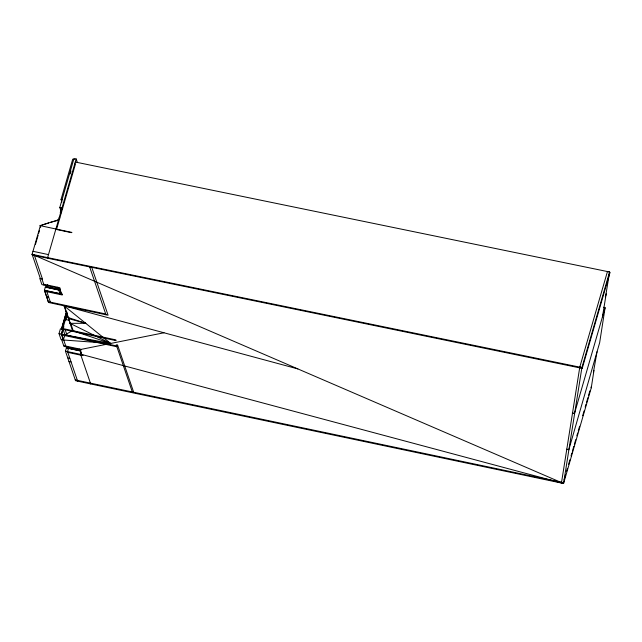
<?xml version="1.0" encoding="UTF-8"?>
<svg xmlns="http://www.w3.org/2000/svg" width="642" height="642" viewBox="0 0 642 642"><rect width="100%" height="100%" fill="white"/><g stroke="black" fill="none" stroke-linecap="round" stroke-linejoin="round"><path stroke-width="0.96" d="M75.266 379.895L90.434 383.138L90.691 383.948L563.556 483.49L581.901 367.585L609.587 271.991L607.492 271.414L579.806 367.007L561.453 482.912L563.556 483.49L591.258 387.84L593.986 370.362M597.028 351.76L593.409 372.352M605.855 294.991L609.314 273.669M75.612 162.827L75.299 162.025L609.587 271.991L609.9 272.794L582.214 368.38L32.373 255.091L32.1 254.304L40.39 225.687L40.558 226.811M602.453 316.867L606.184 293.867L605.294 296.917M35.406 244.594L38.119 235.237M38.664 233.359L39.475 230.55M61.929 202.078L61.046 199.493L72.723 159.168L74.32 159.505M61.054 211.274L59.778 207.535L73.982 158.51L76.181 158.975L77.417 162.587M70.147 173.91L70.981 171.029M61.391 210.905L60.757 209.043L61.11 207.823M61.255 209.148L60.26 212.582L61.335 212.815M582.214 368.38L581.901 367.585L47.572 257.611L47.885 258.405L47.612 257.619L76.181 158.975M56.6 229.154L75.435 164.111L74.737 163.959M59.842 290.136L45.325 287.03L44.442 290.441L62.033 294.197M46.794 285.529L46.2 287.223M46.529 286.998L47.075 285.096M47.693 284.992L47.043 287.793M47.115 287.118L47.717 285.128M47.773 285.241L47.227 287.143L58.494 289.317M63.735 340.075L61.03 339.498L59.024 333.615L60.428 328.768L116.09 340.661L115.825 339.867L62.82 328.543L67.097 313.786M61.431 328.985L66.383 311.9M61.528 329.37L66.519 312.293M62.065 327.91L66.343 313.119M59.024 333.615L116.627 345.958L116.916 346.752L61.536 334.883L61.271 334.097L62.675 329.25M63.879 326.618L61.728 334.201L65.781 346.062M65.717 320.278L67.033 315.35M81.325 351.936L80.619 354.4L90.691 383.948L75.531 380.69L65.452 351.158L66.399 347.876L80.635 350.917M67.667 348.253L67.803 347.779L67.177 347.876M90.41 383.138L563.267 482.704L563.556 483.49L81.51 354.408L80.009 350.01M574.446 413.576L572.351 412.999L574.446 413.576L605.101 307.711L603.697 307.325L605.101 307.711L599.66 342.668L568.812 449.761L566.701 449.175M564.101 479.831L565.49 475.048M566.597 471.22L567.424 468.355M568.531 464.527L569.919 459.744M571.027 455.916L571.861 453.051M572.415 451.133L573.796 446.351M574.349 444.441L575.738 439.658M576.845 435.83L577.68 432.965M578.233 431.047L579.614 426.264M582.663 415.743L584.051 410.96M585.159 407.132L585.986 404.267M586.539 402.349L587.928 397.575M588.481 395.657L589.862 390.874M65.251 335.67L64.986 334.883L110.665 343.454L72.514 330.614L64.048 305.801L110.665 343.454L63.277 339.979L64.986 334.883L62.82 328.543M63.277 339.979L61.271 334.105L63.357 329.394M60.348 294.509L57.724 287.255M72.514 330.614L64.986 334.883L67.081 335.333L65.187 329.779M71.944 232.428L40.165 225.639L58.574 219.781L58.398 219.211L57.973 219.612M41.971 225.061L48.656 222.935M50.557 222.333L57.339 220.527M79.423 349.713L163.991 332.773M110.665 343.454L70.026 323.335L85.723 323.303L68.028 317.493L68.726 317.646L69.111 318.745L68.413 318.601L85.723 323.303M55.766 229.33L71.406 232.669M61.046 199.493L62.643 199.831M59.778 207.535L62.683 208.16M60.757 209.043L62.33 209.372M59.858 217.911L59.16 217.758L59.473 218.561M32.967 251.295L48.487 254.617M40.39 278.628L32.1 254.304L47.612 257.619M43.736 284.262L59.818 287.704L60.268 289.028L58.173 288.579M57.989 288.041L41.907 284.607L39.828 278.5L42.484 279.069L34.195 254.754L34.467 255.54M58.261 288.836L59.987 289.205L61.423 293.426L59.698 293.065M58.582 289.582L47.115 286.886M58.093 289.911L45.325 287.03M44.715 291.227L62.298 294.991L61.977 294.036L44.386 290.28L48.551 302.486L108.073 315.206L91.742 267.305L89.647 266.863L105.978 314.765M46.537 296.588L48.632 297.029L50.373 302.149M48.278 301.7L105.713 313.97M64.393 306.82L65.091 306.98L64.746 305.945M66.006 311.555L66.704 311.707L67.113 312.911L66.415 312.758M69.32 320.318L65.444 319.491L65.653 320.109M70.026 323.335L70.724 323.48L73.477 331.553M63.678 345.613L80.812 349.28L81.085 350.067L63.951 346.407L61.64 339.626M67.635 347.82L80.314 350.524M80.675 351.038L66.92 347.98M65.452 351.158L82.714 354.841L82.978 355.628L67.811 352.394M67.731 357.835L69.826 358.284M68.975 361.486L71.069 361.936M61.271 334.097L61.728 334.201M64.048 305.801L297.832 368.901M579.806 367.007L581.901 367.585M32.1 254.304L563.556 483.49M609.587 271.991L609.9 272.794M579.79 367.144L580.103 367.946M590.977 387.046L591.258 387.84M114.445 339.578L114.717 340.364M40.069 225.318L40.703 227.188M80.467 349.938L79.488 349.898L79.151 348.919M82.096 354.713L80.988 354.304L81.317 355.275M59.634 289.133L61.078 293.354M68.758 318.673L70.371 323.407M64.738 306.9L66.351 311.627M66.768 312.831L68.381 317.565M60.204 294.542L59.786 293.314L61.977 294.036M68.63 348.702L68.493 348.317L67.546 351.607L77.626 381.131M46.81 291.677L48.632 297.029M41.923 278.949L44.001 285.056M44.852 291.203L48.551 302.486M117.614 345.123L116.242 344.826L132.308 391.957L133.68 392.246L117.614 345.123"/></g></svg>
